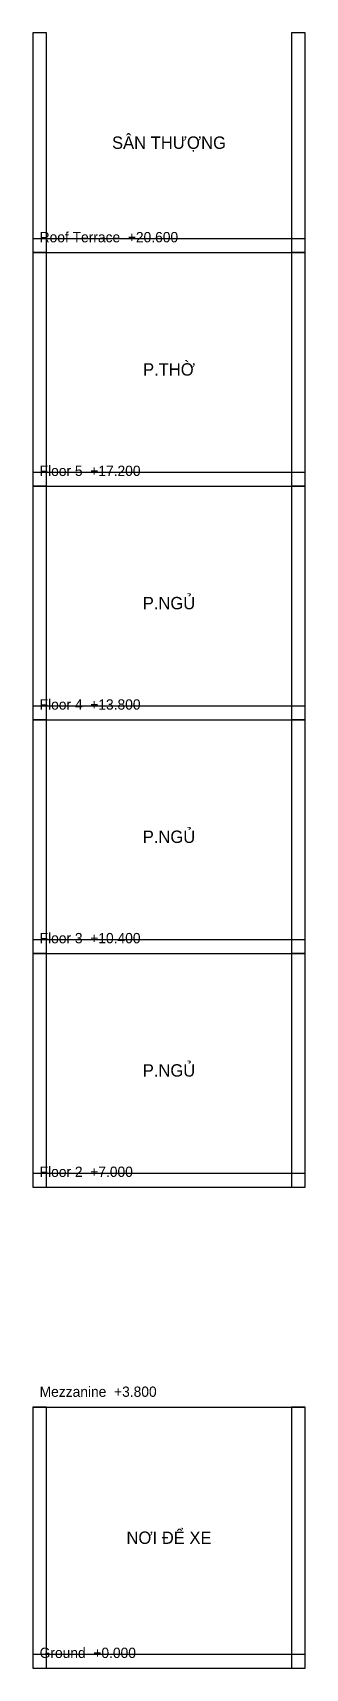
# Model space of a CAD drawing. Header units: millimetres. Extents: x 0 to 3960, y 0 to 23800.
import ezdxf
from ezdxf.enums import TextEntityAlignment as Align

# ---------------------------------------------------------------- set-up
doc = ezdxf.new("R2010")
doc.units = ezdxf.units.MM
for name, color, linetype in [('DIMS', 8, 'Continuous'), ('LEVELS', 8, 'Continuous'), ('SECTION', 3, 'Continuous'), ('TEXT', 2, 'Continuous')]:
    doc.layers.add(name, color=color, linetype=linetype)

msp = doc.modelspace()

# ---------------------------------------------------------------- linework, layer by layer
at = {"layer": 'DIMS'}
msp.add_line((0, 0), (3960, 0), dxfattribs=at)
at = {"layer": 'LEVELS'}
for p, q in [((0, 20600), (3960, 20600)), ((0, 17200), (3960, 17200)), ((0, 13800), (3960, 13800)), ((0, 10400), (3960, 10400)), ((0, 7000), (3960, 7000)), ((0, 3800), (3960, 3800)), ((0, 0), (3960, 0))]:
    msp.add_line(p, q, dxfattribs=at)
at = {"layer": 'SECTION'}
for points in [[(0, 20600), (200, 20600), (200, 23800), (0, 23800)], [(3760, 20600), (3960, 20600), (3960, 23800), (3760, 23800)], [(0, 20600), (3960, 20600), (3960, 20800), (0, 20800)], [(0, 17200), (200, 17200), (200, 20600), (0, 20600)], [(3760, 17200), (3960, 17200), (3960, 20600), (3760, 20600)], [(0, 17200), (3960, 17200), (3960, 17400), (0, 17400)], [(0, 13800), (200, 13800), (200, 17200), (0, 17200)], [(3760, 13800), (3960, 13800), (3960, 17200), (3760, 17200)], [(0, 13800), (3960, 13800), (3960, 14000), (0, 14000)], [(0, 10400), (200, 10400), (200, 13800), (0, 13800)], [(3760, 10400), (3960, 10400), (3960, 13800), (3760, 13800)], [(0, 10400), (3960, 10400), (3960, 10600), (0, 10600)], [(0, 7000), (200, 7000), (200, 10400), (0, 10400)], [(3760, 7000), (3960, 7000), (3960, 10400), (3760, 10400)], [(0, 7000), (3960, 7000), (3960, 7200), (0, 7200)], [(0, 0), (200, 0), (200, 3800), (0, 3800)], [(3760, 0), (3960, 0), (3960, 3800), (3760, 3800)], [(0, 0), (3960, 0), (3960, 200), (0, 200)]]:
    msp.add_lwpolyline(points, close=True, dxfattribs=at)

# ---------------------------------------------------------------- texts
at = {"layer": 'TEXT'}
for s, p in [('SÂN THƯỢNG', (1980, 22200)), ('P.THỜ', (1980, 18900)), ('P.NGỦ', (1980, 15500)), ('P.NGỦ', (1980, 12100)), ('P.NGỦ', (1980, 8700)), ('NƠI ĐỂ XE', (1980, 1900))]:
    msp.add_text(s, height=180, dxfattribs=at).set_placement(p, align=Align.MIDDLE_CENTER)
for s, p in [('Roof Terrace  +20.600', (100, 20750)), ('Floor 5  +17.200', (100, 17350)), ('Floor 4  +13.800', (100, 13950)), ('Floor 3  +10.400', (100, 10550)), ('Floor 2  +7.000', (100, 7150)), ('Mezzanine  +3.800', (100, 3950)), ('Ground  +0.000', (100, 150))]:
    msp.add_text(s, height=150, dxfattribs=at).set_placement(p)

doc.saveas('drawing.dxf')
